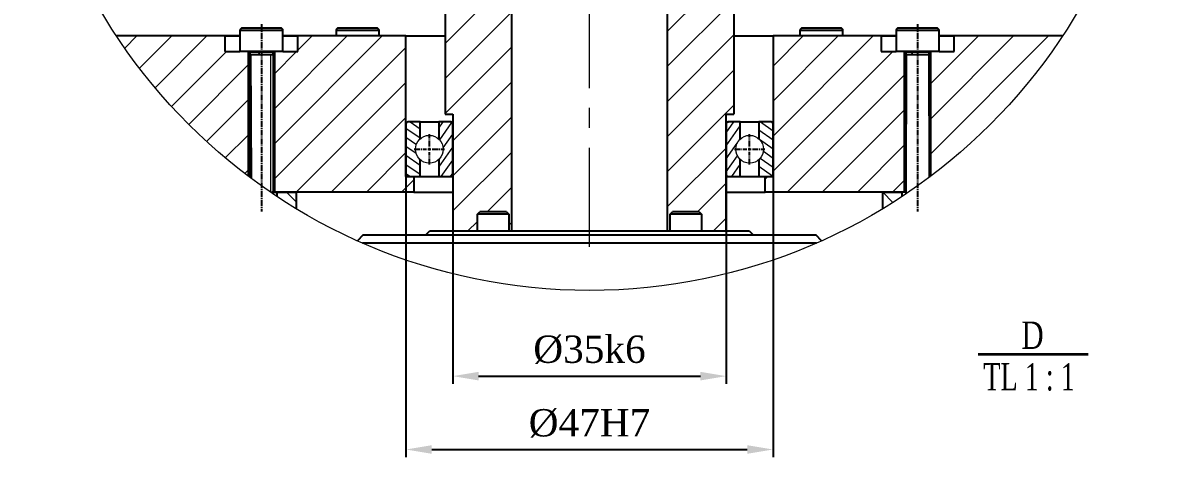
# Model space of a CAD drawing. Header units: millimetres. Extents: x -15 to 1174, y 15 to 856.
# Drawn here: x 532.4 to 677.5, y 108.3 to 163.9 of the extents above; entities that cross this region are included whole.
import ezdxf

# ---------------------------------------------------------------- set-up
doc = ezdxf.new("R2010")
doc.units = ezdxf.units.MM
doc.header["$PDSIZE"] = -1
doc.linetypes.add('CENTER2', pattern=[1.125, 0.75, -0.125, 0.125, -0.125])
doc.linetypes.add('CENTERX2', pattern=[20.319999999999997, 12.7, -2.54, 2.54, -2.54])
doc.layers.get('0').update_dxf_attribs({"lineweight": 25})
doc.layers.add('netmanh', color=7, linetype='Continuous', lineweight=15)
doc.layers.add('netthuong', color=7, linetype='Continuous', lineweight=25)
doc.styles.add('SLDTEXTSTYLE0', font='TXT', dxfattribs={"width": 0.75})
doc.styles.add('SLDTEXTSTYLE3', font='TXT', dxfattribs={"width": 0.6818181818181818})
doc.dimstyles.new('ISO-25', dxfattribs={"dimtxt": 2.5, "dimasz": 2.5, "dimexe": 1.25, "dimexo": 0.625, "dimtad": 1, "dimtxsty": 'Standard', "dimcen": 2.5, "dimadec": 0, "dimazin": 0, "dimtfac": 1, "dimtmove": 0, "dimatfit": 3, "dimfxl": 1, "dimarcsym": 0})
pattern_1 = [(145, (-4.250049591064453, 18.71048074099255), (-0.5463315556243713, -0.7802423221852646), [])]

# ---------------------------------------------------------------- blocks, each defined once
blk = doc.blocks.new('SW_HATCH_5')
at = {"color": 0, "linetype": 'Continuous', "lineweight": 18}
for p, q in [((-102.4821102619171, 95.08354775607586), (-82.48209953308105, 115.0835435837507)), ((-97.99197316169739, 95.08354775607586), (-77.99196243286133, 115.0835435837507)), ((-93.50183606147766, 95.08354775607586), (-73.5018253326416, 115.0835435837507)), ((-89.01169896125793, 95.08354775607586), (-69.01171803474426, 115.0835435837507)), ((-61.19921803474426, 109.4256620854139), (-55.54133653640747, 115.0835435837507)), ((-61.19921803474426, 113.9157917350531), (-60.03144383430481, 115.0835435837507)), ((-33.6993932723999, 109.9847014993429), (-28.6005437374115, 115.0835435837507)), ((-33.6993932723999, 114.474831148982), (-33.09068083763123, 115.0835435837507)), ((-20.19932866096497, 101.0341327637434), (-6.149917840957642, 115.0835435837507)), ((-20.19932866096497, 105.5242624133825), (-10.64005494117737, 115.0835435837507)), ((-20.19932866096497, 110.0143920630217), (-15.13016223907471, 115.0835435837507)), ((-20.19932866096497, 114.5045142620802), (-19.62029933929443, 115.0835435837507)), ((-20.19932866096497, 96.54400311410427), (-2.154797315597534, 114.5885270088911)), ((-84.5215916633606, 95.08354775607586), (-67.52157211303711, 112.0835449546576)), ((-67.52157211303711, 112.0835449546576), (-66.52158498764038, 113.0835469812155)), ((-62.19920516014099, 103.9355304092169), (-53.69916558265686, 112.4355923384428)), ((-33.6993932723999, 105.4945718497038), (-26.1993408203125, 112.9946243017912)), ((-20.37525177001953, 112.0835449546576), (-19.37523484230042, 113.0835469812155)), ((-17.16965436935425, 95.08354775607586), (0.4382133483886719, 112.69143037498)), ((-12.67954707145691, 95.08354775607586), (2.930372953414917, 110.6934603303671)), ((-80.03145456314087, 95.08354775607586), (-67.1992301940918, 107.9157721251249)), ((-62.19920516014099, 99.44540821015835), (-53.69916558265686, 107.9454626888037)), ((-33.6993932723999, 101.0044496506453), (-26.1993408203125, 108.5045021027327)), ((-8.189409971237183, 95.08354775607586), (5.323141813278198, 108.5960697382689)), ((-3.699272871017456, 95.08354775607586), (7.617324590682983, 106.4001452177763)), ((-33.6993932723999, 96.51432000100613), (-25.19935369491577, 105.0143744796515)), ((-75.54131746292114, 95.08354775607586), (-67.1992301940918, 103.4256499260664)), ((-62.19920516014099, 94.95527856051922), (-53.69916558265686, 103.4553330391645)), ((0.7908642292022705, 95.08354775607586), (9.813249111175537, 104.1059475392103)), ((5.280971527099609, 95.08354775607586), (11.91064715385437, 101.7132010310888)), ((-33.6993932723999, 92.024190351367), (-25.19935369491577, 100.5242448300123)), ((-71.0512101650238, 95.08354775607586), (-67.1992301940918, 98.93552027642727)), ((-62.19920516014099, 90.46514891088009), (-53.69916558265686, 98.96520338952541)), ((9.771108627319336, 95.08354775607586), (13.90859484672546, 99.22104142606258)), ((-33.6993932723999, 87.53406070172787), (-25.19935369491577, 96.03412263095379)), ((14.26124572753906, 95.08354775607586), (15.80572128295898, 96.62801586091518)), ((-62.19920516014099, 85.97502298653126), (-53.69916558265686, 94.47508119046688)), ((-33.6993932723999, 83.04393477737904), (-25.19935369491577, 91.54399298131466)), ((-105.3400337696075, 89.7835474461317), (-105.558454990387, 90.00196121633053)), ((-103.0949950218201, 89.7835474461317), (-103.3949851989746, 90.08354507386684)), ((-100.8499264717102, 89.7835474461317), (-101.1499166488647, 90.08354507386684)), ((-98.60485792160034, 89.7835474461317), (-98.90484809875488, 90.08354507386684)), ((-96.35978937149048, 89.7835474461317), (-96.65977954864502, 90.08354507386684)), ((-94.11472082138062, 89.7835474461317), (-94.41471099853516, 90.08354507386684)), ((-91.86965227127075, 89.7835474461317), (-92.16967225074768, 90.08354507386684)), ((-85.13447642326355, 89.7835474461317), (-85.43446660041809, 90.08354507386684)), ((-82.88940787315369, 89.7835474461317), (-83.18939805030823, 90.08354507386684)), ((-80.64433932304382, 89.7835474461317), (-80.94432950019836, 90.08354507386684)), ((-78.39927077293396, 89.7835474461317), (-78.69929075241089, 90.08354507386684)), ((-76.1542022228241, 89.7835474461317), (-76.45422220230103, 90.08354507386684)), ((-73.90916347503662, 89.7835474461317), (-74.20915365219116, 90.08354507386684)), ((-71.66409492492676, 89.7835474461317), (-71.9640851020813, 90.08354507386684)), ((-69.4190263748169, 89.7835474461317), (-69.71901655197144, 90.08354507386684)), ((-67.17395782470703, 89.7835474461317), (-67.47394800186157, 90.08354507386684)), ((-64.92888927459717, 89.7835474461317), (-65.22887945175171, 90.08354507386684)), ((-62.6838207244873, 89.7835474461317), (-62.98384070396423, 90.08354507386684)), ((-24.51774477958679, 89.7835474461317), (-24.81773495674133, 90.08354507386684)), ((-22.27267622947693, 89.7835474461317), (-22.57266640663147, 90.08354507386684)), ((-20.02760767936707, 89.7835474461317), (-20.32762765884399, 90.08354507386684)), ((-17.7825391292572, 89.7835474461317), (-18.08255910873413, 90.08354507386684)), ((-15.53747057914734, 89.7835474461317), (-15.83749055862427, 90.08354507386684)), ((-13.29243183135986, 89.7835474461317), (-13.5924220085144, 90.08354507386684)), ((-11.04736328125, 89.7835474461317), (-11.34735345840454, 90.08354507386684)), ((-8.802294731140137, 89.7835474461317), (-9.102284908294678, 90.08354507386684)), ((-6.557226181030273, 89.7835474461317), (-6.857216358184814, 90.08354507386684)), ((-4.31215763092041, 89.7835474461317), (-4.612177610397339, 90.08354507386684)), ((-2.067089080810547, 89.7835474461317), (-2.367109060287476, 90.08354507386684)), ((4.668086767196655, 89.7835474461317), (4.368096590042114, 90.08354507386684)), ((6.913155317306519, 89.7835474461317), (6.613165140151978, 90.08354507386684)), ((9.158223867416382, 89.7835474461317), (8.85823369026184, 90.08354507386684)), ((11.40329241752625, 89.7835474461317), (11.10327243804932, 90.08354507386684)), ((13.64836096763611, 89.7835474461317), (13.34834098815918, 90.08354507386684)), ((15.89339971542358, 89.7835474461317), (15.59340953826904, 90.08354507386684)), ((18.13846826553345, 89.7835474461317), (17.84178614616394, 90.08022956550121)), ((-95.64003348350525, 80.08354716002941), (-104.9658358097076, 89.40932713449001)), ((-91.14992618560791, 80.08354716002941), (-100.8499264717102, 89.7835474461317)), ((-89.94829654693604, 83.37203972041607), (-96.35978937149048, 89.7835474461317)), ((-90.19845724105835, 88.11233751475811), (-91.86965227127075, 89.7835474461317)), ((-62.19920516014099, 64.60322253406048), (-87.2001051902771, 89.60411511361599)), ((-62.19920516014099, 69.09335218369961), (-82.88940787315369, 89.7835474461317)), ((-62.19920516014099, 73.58347810804844), (-78.39927077293396, 89.7835474461317)), ((-62.19920516014099, 78.07360775768757), (-73.90916347503662, 89.7835474461317)), ((-62.19920516014099, 82.5637336820364), (-69.4190263748169, 89.7835474461317)), ((-62.19920516014099, 87.05386333167553), (-64.92888927459717, 89.7835474461317)), ((-62.19920516014099, 81.48489333689213), (-53.69916558265686, 89.98495154082775)), ((22.80083298683167, 42.46495850384235), (-24.51774477958679, 89.7835474461317)), ((24.67238903045654, 45.0835470110178), (-20.02760767936707, 89.7835474461317)), ((28.29629182815552, 45.94978876411915), (-15.53747057914734, 89.7835474461317)), ((28.69778871536255, 50.03840662539005), (-11.04736328125, 89.7835474461317)), ((0.05170702934265137, 83.17460305988789), (-6.557226181030273, 89.7835474461317)), ((-0.1984536647796631, 87.91489712893963), (-2.067089080810547, 89.7835474461317)), ((22.80083298683167, 69.40572522580624), (2.799898386001587, 89.40667472779751)), ((22.80083298683167, 73.89585487544537), (6.913155317306519, 89.7835474461317)), ((17.80068874359131, 83.38612876832485), (11.40329241752625, 89.7835474461317)), ((17.80068874359131, 87.87625841796398), (15.89339971542358, 89.7835474461317)), ((18.79951357841492, 89.12249468266964), (18.50071549415588, 89.42132256925106)), ((-105.8992445468903, 88.09769712388515), (-106.1992645263672, 88.39769475162029)), ((18.80070567131042, 86.87625639140606), (18.50071549415588, 87.1762540191412)), ((-105.8992445468903, 85.85262857377529), (-106.1992645263672, 86.15262992680073)), ((-33.6993932723999, 78.5538051277399), (-25.19935369491577, 87.05386333167553)), ((22.80083298683167, 37.97483071684837), (-25.19935369491577, 85.97502298653126)), ((-100.130170583725, 80.08354716002941), (-105.1992475986481, 85.1526279002428)), ((-62.19920516014099, 60.11309288442135), (-87.2001051902771, 85.11398918926716)), ((-62.19920516014099, 76.994763687253), (-53.69916558265686, 85.49482189118862)), ((28.77050638198853, 58.94595198333263), (2.799898386001587, 84.91654880344868)), ((18.64835619926453, 84.78354476392269), (18.50071549415588, 84.93119291961193)), ((20.89342474937439, 84.78354476392269), (20.59340476989746, 85.08354611694813)), ((-105.8992445468903, 83.60756747424603), (-106.1992645263672, 83.90756510198116)), ((-105.8992445468903, 81.36250264942646), (-106.1992645263672, 81.6625002771616)), ((-86.65978908538818, 80.08354716002941), (-88.33211660385132, 81.75588585436344)), ((-33.6993932723999, 74.06367920339108), (-25.19935369491577, 82.5637336820364)), ((22.80083298683167, 33.48470199853182), (-25.19935369491577, 81.48489333689213)), ((28.86971831321716, 54.35660667717457), (1.54423713684082, 81.68208412826061)), ((-62.19920516014099, 72.50463776290417), (-53.69916558265686, 81.00469596683979)), ((22.80083298683167, 78.3859845250845), (21.10329270362854, 80.08354716002941)), ((-105.8992445468903, 79.1174378246069), (-106.1992645263672, 79.41743917763233)), ((-105.8992445468903, 76.87237299978733), (-106.1992645263672, 77.17237435281277)), ((-62.19920516014099, 55.62296696007252), (-83.69925618171692, 77.12300308048725)), ((-33.6993932723999, 69.57354955375195), (-25.19935369491577, 78.07360775768757)), ((21.71188592910767, 30.08354641497135), (-25.19935369491577, 76.9947674125433)), ((-62.19920516014099, 68.01450811326504), (-53.69916558265686, 76.51456631720066)), ((-105.8992445468903, 74.62730817496777), (-106.1992645263672, 74.9273095279932)), ((-105.8992445468903, 72.3822470754385), (-106.1992645263672, 72.68224470317364)), ((-62.19920516014099, 51.13283917307854), (-83.69925618171692, 72.63287343084812)), ((-33.6993932723999, 65.08342362940311), (-25.19935369491577, 73.58347810804844)), ((-62.19920516014099, 63.52438218891621), (-53.69916558265686, 72.02443666756153)), ((17.80068874359131, 29.50459020212293), (-25.19935369491577, 72.50463776290417)), ((-105.8992445468903, 70.13718225061893), (-106.1992645263672, 70.43717987835407)), ((-33.6993932723999, 60.59329397976398), (-25.19935369491577, 69.09335218369961)), ((-105.8992445468903, 67.89211742579937), (-106.1992645263672, 68.1921187788248)), ((-62.19920516014099, 46.64271138608456), (-83.69925618171692, 68.14274750649929)), ((-62.19920516014099, 59.03425253927708), (-53.69916558265686, 67.5343107432127)), ((17.80068874359131, 25.0144623205415), (-25.19935369491577, 68.01450811326504)), ((-105.8992445468903, 65.6470526009798), (-106.1992645263672, 65.94705395400524)), ((-33.6993932723999, 56.10316619277), (-25.19935369491577, 64.60322253406048)), ((28.33989262580872, 63.86668048799038), (27.12303400039673, 65.08354656398296)), ((-105.8992445468903, 63.40198777616024), (-106.1992645263672, 63.70198912918568)), ((-62.19920516014099, 42.15258173644543), (-83.69925618171692, 63.65261785686016)), ((-62.19920516014099, 54.5441247522831), (-53.69916558265686, 63.04418109357357)), ((17.56730675697327, 20.75773384422064), (-25.19935369491577, 63.52438218891621)), ((-105.8992445468903, 61.15692667663097), (-106.1992645263672, 61.45692430436611)), ((-33.6993932723999, 51.61303840577602), (-25.19935369491577, 60.11309288442135)), ((-105.8992445468903, 58.91186185181141), (-106.1992645263672, 59.21185947954655)), ((-62.19920516014099, 37.66245394945145), (-83.69925618171692, 59.16249193251133)), ((-62.19920516014099, 50.05399696528912), (-53.69916558265686, 58.55405516922474)), ((13.45136761665344, 20.38354612886906), (-25.19935369491577, 59.03425253927708)), ((-105.8992445468903, 56.66679702699184), (-106.1992645263672, 56.96679838001728)), ((-33.6993932723999, 47.12291061878204), (-25.19935369491577, 55.62296696007252)), ((-62.19920516014099, 33.17232616245747), (-83.69925618171692, 54.6723622828722)), ((-62.19920516014099, 45.56386917829514), (-53.69916558265686, 54.06392551958561)), ((1.707941293716431, 27.63683209195733), (-25.19935369491577, 54.5441247522831)), ((-106.1992645263672, 53.20029519498348), (-105.8992445468903, 53.50029468536377)), ((-106.1992645263672, 50.95523037016392), (-105.8992445468903, 51.2552298605442)), ((-33.6993932723999, 42.63278096914291), (-25.19935369491577, 51.13283917307854)), ((-62.19920516014099, 28.68219814263284), (-83.69925618171692, 50.18223449587822)), ((-62.19920516014099, 41.07374139130116), (-53.69916558265686, 49.57379773259163)), ((-0.1984536647796631, 25.05310279229889), (-25.19935369491577, 50.05399696528912)), ((-106.1992645263672, 48.7101674079895), (-105.8992445468903, 49.01016689836979)), ((-106.1992645263672, 46.46510258316994), (-105.8992445468903, 46.76510207355022)), ((-33.6993932723999, 38.14265318214893), (-25.19935369491577, 46.64271138608456)), ((-62.19920516014099, 24.1920700063929), (-83.69925618171692, 45.69210670888424)), ((-62.19920516014099, 36.5836126729846), (-53.69916558265686, 45.08366994559765)), ((-0.1984536647796631, 20.56297473609447), (-25.19935369491577, 45.56386917829514)), ((-106.1992645263672, 44.22003775835037), (-105.8992445468903, 44.52003911137581)), ((-106.1992645263672, 41.97497479617596), (-105.8992445468903, 42.27497428655624)), ((-33.6993932723999, 33.65252539515495), (-25.19935369491577, 42.15258173644543)), ((-62.88081407546997, 20.38354566320777), (-83.69925618171692, 41.20197892189026)), ((-4.509150981903076, 20.38354612886906), (-25.19935369491577, 41.07374139130116)), ((-106.1992645263672, 39.72991090267897), (-105.8992445468903, 40.02991039305925)), ((-62.19920516014099, 32.09348488599062), (-53.69916558265686, 40.59354215860367)), ((-106.1992645263672, 37.4848460778594), (-105.8992445468903, 37.78484649956226)), ((-67.3709511756897, 20.38354566320777), (-83.69925618171692, 36.7118502035737)), ((-33.6993932723999, 29.16239760816097), (-25.19935369491577, 37.66245488077402)), ((-8.999288082122803, 20.38354612886906), (-25.19935369491577, 36.5836126729846)), ((-106.1992645263672, 35.23978218436241), (-105.8992445468903, 35.53978260606527)), ((-62.19920516014099, 27.60335709899664), (-53.69916558265686, 36.10341437160969)), ((-106.1992645263672, 32.99471829086542), (-105.8992445468903, 33.29471871256828)), ((-71.86105847358704, 20.38354566320777), (-83.69925618171692, 32.22172195091844)), ((-33.6993932723999, 24.67226955923252), (-25.19935369491577, 33.17232616245747)), ((-13.48939538002014, 20.38354612886906), (-25.19935369491577, 32.09348488599062)), ((-106.1992645263672, 30.74965439736843), (-105.8992445468903, 31.04965435341001)), ((-62.19920516014099, 23.11322907917202), (-53.69916558265686, 31.61328611895442)), ((-94.31171417236328, 20.38354566320777), (-104.0117144584656, 30.08354548364878)), ((-90.19845724105835, 20.76041372492909), (-99.52157735824585, 30.08354548364878)), ((-90.19845724105835, 25.25054158468265), (-95.03144025802612, 30.08354548364878)), ((-87.80020475387573, 27.34243241138756), (-90.54133296012878, 30.08354548364878)), ((-76.35119557380676, 20.38354566320777), (-86.05119585990906, 30.08354548364878)), ((-106.1992645263672, 28.50459050387144), (-105.8992445468903, 28.80459045991302)), ((-33.6993932723999, 20.18214156851172), (-25.19935369491577, 28.68219837546349)), ((-17.97953248023987, 20.38354612886906), (-25.19935369491577, 27.60335663333535)), ((-106.1992645263672, 26.25952637754381), (-105.8992445468903, 26.55952656641603)), ((-98.80185127258301, 20.38354566320777), (-105.1992475986481, 26.78096434101462)), ((-80.84133267402649, 20.38354566320777), (-87.45026588439941, 26.99248946737498)), ((-62.19920516014099, 18.62310105934739), (-53.69916558265686, 27.12315786629915)), ((8.961230516433716, 20.38354612886906), (2.549737691879272, 26.79505059495568)), ((18.50071549415588, 25.23590094642714), (18.64835619926453, 25.38354633725248)), ((20.59340476989746, 25.08354635938304), (20.89342474937439, 25.38354636635631)), ((-106.1992645263672, 24.01446236763149), (-105.8992445468903, 24.31446249829605)), ((-33.6993932723999, 15.69201331585646), (-25.19935369491577, 24.19207041384652)), ((18.50071549415588, 22.99083699472249), (18.80070567131042, 23.29083706717938)), ((-106.1992645263672, 21.76939835771918), (-105.8992445468903, 22.0693985465914)), ((-103.2919585704803, 20.38354566320777), (-105.1992475986481, 22.29083632119)), ((-85.33143997192383, 20.38354566320777), (-87.2001051902771, 22.2521957475692)), ((-62.19920516014099, 14.13297280669212), (-53.69916558265686, 22.63302984647453)), ((-22.46966958045959, 20.38354612886906), (-25.19935369491577, 23.11322861351073)), ((4.471093416213989, 20.38354612886906), (2.799898386001587, 22.05475699156523)), ((-105.562150478363, 20.16143081709743), (-105.3400337696075, 20.38354566320777)), ((-103.3949851989746, 20.08354570716619), (-103.0949950218201, 20.38354566320777)), ((-101.1499166488647, 20.08354570716619), (-100.8499264717102, 20.38354566320777)), ((-98.90484809875488, 20.08354570716619), (-98.60485792160034, 20.38354566320777)), ((-96.65977954864502, 20.08354570716619), (-96.35978937149048, 20.38354566320777)), ((-94.41474080085754, 20.08354570716619), (-94.11472082138062, 20.38354566320777)), ((-92.16967225074768, 20.08354570716619), (-91.86965227127075, 20.38354566320777)), ((-85.43446660041809, 20.08354570716619), (-85.13447642326355, 20.38354566320777)), ((-83.18939805030823, 20.08354570716619), (-82.88940787315369, 20.38354566320777)), ((-80.94432950019836, 20.08354570716619), (-80.64433932304382, 20.38354566320777)), ((-78.69929075241089, 20.08354570716619), (-78.39927077293396, 20.38354566320777)), ((-76.45422220230103, 20.08354570716619), (-76.1542022228241, 20.38354566320777)), ((-74.20915365219116, 20.08354570716619), (-73.90916347503662, 20.38354566320777)), ((-71.9640851020813, 20.08354570716619), (-71.66409492492676, 20.38354566320777)), ((-69.71901655197144, 20.08354570716619), (-69.4190263748169, 20.38354566320777)), ((-67.47394800186157, 20.08354570716619), (-67.17395782470703, 20.38354566320777)), ((-65.22887945175171, 20.08354570716619), (-64.92888927459717, 20.38354566320777)), ((-62.98384070396423, 20.08354570716619), (-62.6838207244873, 20.38354566320777)), ((-24.81773495674133, 20.08354617282748), (-24.51774477958679, 20.38354612886906)), ((-22.57266640663147, 20.08354617282748), (-22.27267622947693, 20.38354612886906)), ((-20.32762765884399, 20.08354617282748), (-20.02760767936707, 20.38354612886906)), ((-18.08255910873413, 20.08354617282748), (-17.7825391292572, 20.38354612886906)), ((-15.83749055862427, 20.08354617282748), (-15.53747057914734, 20.38354612886906)), ((-13.5924220085144, 20.08354617282748), (-13.29243183135986, 20.38354612886906)), ((-11.34735345840454, 20.08354617282748), (-11.04736328125, 20.38354612886906)), ((-9.102284908294678, 20.08354617282748), (-8.802294731140137, 20.38354612886906)), ((-6.857216358184814, 20.08354617282748), (-6.557226181030273, 20.38354612886906)), ((-4.612177610397339, 20.08354617282748), (-4.31215763092041, 20.38354612886906)), ((-2.367109060287476, 20.08354617282748), (-2.067089080810547, 20.38354612886906)), ((4.368096590042114, 20.08354617282748), (4.668086767196655, 20.38354612886906)), ((6.613165140151978, 20.08354617282748), (6.913155317306519, 20.38354612886906)), ((8.85823369026184, 20.08354617282748), (9.158223867416382, 20.38354612886906)), ((11.10327243804932, 20.08354617282748), (11.40329241752625, 20.38354612886906)), ((13.34834098815918, 20.08354617282748), (13.64836096763611, 20.38354612886906)), ((15.59340953826904, 20.08354617282748), (15.89339971542358, 20.38354612886906)), ((17.84488558769226, 20.08994668722153), (18.13846826553345, 20.38354612886906)), ((18.50071549415588, 20.74577286839485), (18.79474520683289, 21.03981282562017)), ((-33.6993932723999, 11.20188552886248), (-25.19935369491577, 19.70194233581424)), ((-62.19920516014099, 9.642845019698143), (-53.69916558265686, 18.1429018266499)), ((-103.2042801380157, 13.5390805080533), (-101.6598045825958, 15.0835458189249)), ((-101.3071537017822, 10.94604656100273), (-97.1696674823761, 15.0835458189249)), ((-99.30917620658875, 8.453896269202232), (-92.67953038215637, 15.0835458189249)), ((-84.00002121925354, 1.312432810664177), (-70.22890448570251, 15.0835458189249)), ((-84.00002121925354, 5.802560597658157), (-74.71901178359985, 15.0835458189249)), ((-81.02405071258545, 13.26865330338478), (-79.20914888381958, 15.0835458189249)), ((-33.6993932723999, 6.711756810545921), (-25.19935369491577, 15.21181408315897)), ((-20.19932866096497, 2.251315861940384), (-7.367104291915894, 15.0835458189249)), ((-20.19932866096497, 6.741443648934364), (-11.85724139213562, 15.0835458189249)), ((-20.19932866096497, 11.23157236725092), (-16.34734869003296, 15.0835458189249)), ((0, 0), (15.08355140686035, 15.08354675024748)), ((0, 4.49012778699398), (10.59341430664062, 15.08354675024748)), ((0, 8.98025557398796), (6.103277206420898, 15.0835458189249)), ((-97.2118079662323, 6.061140447854996), (-90.18939733505249, 13.08354549109936)), ((-84.00002121925354, -3.177694976329803), (-67.1992301940918, 13.62308673560619)), ((-84.00002121925354, 10.29268838465214), (-81.20915293693542, 13.08354549109936)), ((-62.19920516014099, 5.152717232704163), (-53.69916558265686, 13.65277357399464)), ((-20.19932866096497, -2.238811925053596), (-4.876971244812012, 13.08354642242193)), ((-95.01588344573975, 3.766952082514763), (-87.39855885505676, 11.38427574187517)), ((-33.6993932723999, 2.221629023551941), (-25.19935369491577, 10.72168629616499)), ((-81.24864101409912, -4.91645373404026), (-67.1992301940918, 9.132958948612213)), ((-61.19921803474426, 1.662593334913254), (-53.69916558265686, 9.162645787000656)), ((-18.3868408203125, -4.91645373404026), (-3.398537635803223, 10.07184293121099)), ((-92.72167086601257, 1.571016386151314), (-87.39855885505676, 6.894147023558617)), ((-33.6993932723999, -2.268498763442039), (-25.19935369491577, 6.231557577848434)), ((-76.7585039138794, -4.91645373404026), (-67.1992301940918, 4.642831161618233)), ((-61.19921803474426, -2.827534452080727), (-53.69916558265686, 4.672518000006676)), ((-13.89670372009277, -4.91645373404026), (-3.398537635803223, 5.58171421289444)), ((-90.32893180847168, -0.5263611674308777), (-87.39855885505676, 2.404019236564636)), ((-72.26836681365967, -4.91645373404026), (-67.1992301940918, 0.1527033746242523)), ((-61.19921803474426, -7.317664101719856), (-53.69916558265686, 0.1823902130126953)), ((-33.6993932723999, -6.758628413081169), (-26.1993408203125, 0.7414259016513824)), ((-9.406596422195435, -4.91645373404026), (-3.398537635803223, 1.091586425900459)), ((-87.83677220344543, -2.524331212043762), (-87.39855885505676, -2.086108550429344)), ((-67.77825951576233, -4.91645373404026), (-66.19921326637268, -3.337422385811806)), ((-56.80787563323975, -7.416455075144768), (-53.69916558265686, -4.307737573981285)), ((-29.86711263656616, -7.416455075144768), (-26.1993408203125, -3.748701885342598)), ((-21.19934558868408, -3.238813951611519), (-20.87697386741638, -2.916453406214714)), ((-4.916459321975708, -4.91645373404026), (-3.398537635803223, -3.398541361093521)), ((-81.19925856590271, -6.1993058770895), (-82.48209953308105, -4.91645373404026)), ((-4.850804805755615, -6.215570494532585), (-6.149917840957642, -4.91645373404026)), ((-59.30787324905396, -9.916452690958977), (-58.04014205932617, -8.648725226521492)), ((-27.87697315216064, -9.916452690958977), (-26.1993408203125, -8.23882780969143)), ((-54.04013395309448, -9.13885422050953), (-53.69916558265686, -8.797867223620415))]:
    blk.add_line(p, q, dxfattribs=at)
blk = doc.blocks.new('*U102')
at = {"color": 0, "linetype": 'CENTER2', "transparency": 16777216}
blk.add_line((0, 11.98524970933795), (0, -11.98524970933795), dxfattribs=at)
blk = doc.blocks.new('*U106')
at = {"color": 0, "linetype": 'CENTER2', "transparency": 16777216}
blk.add_line((0, 11.98525064066052), (0, -11.98525064066052), dxfattribs=at)
blk = doc.blocks.new('*U109')
at = {"color": 0, "linetype": 'CENTER2', "transparency": 16777216}
for p, q in [((0, 0.3550007037253106), (0, 1.935042380049216)), ((-1.935042380049216, 0), (-0.3550007037253105, 0)), ((0.3550007037253106, 0), (1.935042371977706, 0)), ((0, -1.935042371977706), (0, -0.3550007037253105))]:
    blk.add_line(p, q, dxfattribs=at)
at = {"color": 0, "linetype": 'Continuous', "transparency": 16777216}
for p, q in [((-0.1775003518626553, 0), (0.1775003518626553, 0)), ((0, -0.1775003518626553), (0, 0.1775003518626553))]:
    blk.add_line(p, q, dxfattribs=at)
blk = doc.blocks.new('*U110')
at = {"color": 0, "linetype": 'CENTER2', "transparency": 16777216}
for p, q in [((0, 0.3550007037253106), (0, 1.935042380049216)), ((-1.935042380049216, 0), (-0.3550007037253105, 0)), ((0.3550007037253106, 0), (1.935042371977706, 0)), ((0, -1.935042371977706), (0, -0.3550007037253105))]:
    blk.add_line(p, q, dxfattribs=at)
at = {"color": 0, "linetype": 'Continuous', "transparency": 16777216}
for p, q in [((-0.1775003518626553, 0), (0.1775003518626553, 0)), ((0, -0.1775003518626553), (0, 0.1775003518626553))]:
    blk.add_line(p, q, dxfattribs=at)
blk = doc.blocks.new('*D123')
at = {"color": 0, "lineweight": -2, "transparency": 16777216}
for p, q in [((587.4501409928558, 146.7408461862063), (587.4501409928558, 117.7011714169685)), ((622.4500182072876, 146.8987258517003), (622.4500182072876, 117.7011714169685)), ((590.7521409928559, 118.7011714169685), (619.1480182072876, 118.7011714169685))]:
    blk.add_line(p, q, dxfattribs=at)
at = {"color": 0, "transparency": 16777216}
for points in [[(590.7521409928559, 119.2515047503018), (590.7521409928559, 118.1508380836351), (587.4501409928558, 118.7011714169685)], [(619.1480182072876, 119.2515047503018), (619.1480182072876, 118.1508380836351), (622.4500182072876, 118.7011714169685)]]:
    blk.add_solid(points, dxfattribs=at)
at = {"layer": 'Defpoints', "color": 0, "transparency": 16777216}
for p in [(587.4501409928558, 147.7408461862063), (622.4500182072876, 147.8987258517003), (622.4500182072876, 118.7011714169685)]:
    blk.add_point(p, dxfattribs=at)
at = {"color": 0, "transparency": 16777216, "insert": (604.9500796000717, 122.0786321235294), "char_height": 3.5, "attachment_point": 5}
blk.add_mtext('{\\fTimes New Roman|b0|i0|c0|p18;%%C35k6}', dxfattribs=at)
blk = doc.blocks.new('*D124')
at = {"color": 0, "lineweight": -2, "transparency": 16777216}
for p, q in [((581.4501288335083, 146.7408461862063), (581.4501288335083, 108.312034445273)), ((628.4500303666351, 146.7408461862063), (628.4500303666351, 108.312034445273)), ((584.7521288335083, 109.312034445273), (625.1480303666351, 109.312034445273))]:
    blk.add_line(p, q, dxfattribs=at)
at = {"color": 0, "transparency": 16777216}
for points in [[(584.7521288335083, 109.8623677786063), (584.7521288335083, 108.7617011119396), (581.4501288335083, 109.312034445273)], [(625.1480303666351, 109.8623677786063), (625.1480303666351, 108.7617011119396), (628.4500303666351, 109.312034445273)]]:
    blk.add_solid(points, dxfattribs=at)
at = {"layer": 'Defpoints', "color": 0, "transparency": 16777216}
for p in [(581.4501288335083, 147.7408461862063), (628.4500303666351, 147.7408461862063), (628.4500303666351, 109.312034445273)]:
    blk.add_point(p, dxfattribs=at)
at = {"color": 0, "transparency": 16777216, "insert": (604.9500796000717, 112.6617374012931), "char_height": 3.5, "attachment_point": 5}
blk.add_mtext('{\\fTimes New Roman|b0|i0|c0|p18;%%C47H7}', dxfattribs=at)

msp = doc.modelspace()

# ---------------------------------------------------------------- hatches: boundary and pattern name
at = {"layer": 'netmanh'}
h = msp.add_hatch(dxfattribs=at)
h.set_pattern_fill('ANSI31', color=256, scale=0.3, angle=100)
h.set_pattern_definition(pattern_1)
edge = h.paths.add_edge_path()
edge.add_line((583.2501295010803, 149.048754631803), (583.2501295010803, 151.2408458285785))
edge.add_line((583.2501295010803, 151.2408458285785), (581.7501488129852, 151.2408458285785))
edge.add_spline(control_points=[(581.7501488129852, 151.2408458285785), (581.7436100421513, 151.2407111963936), (581.7034994970196, 151.2398853270574), (581.6302605354704, 151.2219964384188), (581.5438916271042, 151.1666326368802), (581.4810887552231, 151.085666586991), (581.4531800295208, 151.0056111913323), (581.4508631500788, 150.9564329818092), (581.4501288335083, 150.9408463381982)], knot_values=[0, 0, 0, 0, 0.04180831713125695, 0.2564632457322193, 0.4711050272581339, 0.6857621726274283, 0.900404811971567, 1, 1, 1, 1], degree=3, periodic=0)
edge.add_line((581.4501288335083, 150.9408463381979), (581.4501288335083, 144.5408460342145))
edge.add_spline(control_points=[(581.4501288335083, 144.5408460342145), (581.4525423010303, 144.5121940956822), (581.457792028732, 144.4498709552048), (581.502379883589, 144.3620723772568), (581.5750246281945, 144.2905104915647), (581.6621068399681, 144.2478845252803), (581.7229584839561, 144.2430201097445), (581.7501488129852, 144.2408465438342)], knot_values=[0, 0, 0, 0, 0.1826439594075605, 0.3972835948489666, 0.6119616344293426, 0.8266128876010499, 1, 1, 1, 1], degree=3, periodic=0)
edge.add_line((581.7501488129852, 144.2408465438342), (582.4501457612274, 144.2408465438342))
edge.add_line((582.4501457612274, 144.2408465438342), (583.2501295010803, 144.2408465438342))
edge.add_line((583.2501295010803, 144.2408465438342), (583.2501295010803, 146.4329377406096))
edge.add_arc((584.4501349131821, 147.7408461862063), 1.775003518626553, 180, 227.463632385779, ccw=False)
edge.add_arc((584.4501349131821, 147.7408461862063), 1.775003518626553, 132.536367614221, 180, ccw=False)
h = msp.add_hatch(dxfattribs=at)
h.set_pattern_fill('ANSI31', color=256, scale=0.3, angle=10)
h.set_pattern_definition([(55, (-4.250049591064453, 18.71048074099255), (-0.7802423221852646, 0.5463315556243713), [])])
edge = h.paths.add_edge_path()
edge.add_arc((584.4501349131821, 147.7408461862063), 1.775003518626553, -47.46363238577902, 0, ccw=False)
edge.add_line((585.6501403252838, 146.4329377406096), (585.6501403252838, 144.2408465438342))
edge.add_line((585.6501403252838, 144.2408465438342), (587.1501508157013, 144.2408465438342))
edge.add_spline(control_points=[(587.1501508157013, 144.2408465438342), (587.1566796458171, 144.2409807485208), (587.1967802825783, 144.2418050452623), (587.2700099001023, 144.259694725493), (587.3563776613707, 144.31505970234), (587.4191811609388, 144.3960257207242), (587.4470897876984, 144.4760811876693), (587.4494066740846, 144.5252593921892), (587.4501409928558, 144.5408460342145)], knot_values=[0, 0, 0, 0, 0.04174728237023371, 0.2564154031278876, 0.471072522691855, 0.685742860354078, 0.9003986910996412, 1, 1, 1, 1], degree=3, periodic=0)
edge.add_line((587.4501409928558, 144.5408460342145), (587.4501409928558, 150.9408463381982))
edge.add_spline(control_points=[(587.4501409928558, 150.9408463381982), (587.4477420514494, 150.9694999089021), (587.4425234138776, 151.0318326529371), (587.3978801851675, 151.1196003878335), (587.325276851451, 151.191190644322), (587.2381909168613, 151.2338040192925), (587.1773405988966, 151.238671077922), (587.1501508157013, 151.2408458285785)], knot_values=[0, 0, 0, 0, 0.182640121196349, 0.3973138301927441, 0.6119499913253464, 0.8266073874749451, 1, 1, 1, 1], degree=3, periodic=0)
edge.add_line((587.1501508157012, 151.2408458285785), (585.6501403252838, 151.2408458285785))
edge.add_line((585.6501403252838, 151.2408458285785), (585.6501403252838, 149.048754631803))
edge.add_arc((584.4501349131821, 147.7408461862063), 1.775003518626553, 0, 47.46363238577902, ccw=False)
edge = h.paths.add_edge_path()
edge.add_line((624.2500188748596, 151.2408458285785), (622.7500083844421, 151.2408458285785))
edge.add_spline(control_points=[(622.7500083844421, 151.2408458285785), (622.743479554553, 151.2407109490745), (622.7033790234314, 151.2398825097002), (622.6301499011596, 151.2219966038724), (622.5437810030544, 151.1666325924804), (622.4809781284091, 151.0856665991267), (622.4530694033605, 151.0056111900964), (622.4507525238726, 150.9564329815118), (622.4500182072876, 150.9408463381982)], knot_values=[0, 0, 0, 0, 0.04174749621196305, 0.2564160499678103, 0.4710714558141033, 0.6857422264789913, 0.900398490197958, 1, 1, 1, 1], degree=3, periodic=0)
edge.add_line((622.4500182072876, 150.9408463381982), (622.4500182072876, 144.5408460342145))
edge.add_spline(control_points=[(622.4500182072876, 144.5408460342145), (622.4524316697174, 144.5121940809355), (622.4576813863423, 144.4498709083813), (622.5022693354766, 144.36207260345), (622.5749135195989, 144.2905098359264), (622.6619876883573, 144.2478920413132), (622.7228282846552, 144.2430221381324), (622.7500083844421, 144.2408465438342)], knot_values=[0, 0, 0, 0, 0.1826556632145606, 0.3973090527427481, 0.6120008488708389, 0.8266641636224893, 1, 1, 1, 1], degree=3, periodic=0)
edge.add_line((622.7500083844421, 144.2408465438342), (624.2500188748596, 144.2408465438342))
edge.add_line((624.2500188748596, 144.2408465438342), (624.2500188748596, 146.4329377406096))
edge.add_arc((625.4500242869614, 147.7431514746231), 1.776702850189322, 180, 227.5138917677208, ccw=False)
edge.add_arc((625.4500242869614, 147.7431514746231), 1.776702850189322, 132.4861082322792, 180, ccw=False)
edge.add_line((624.2500188748596, 149.0533652086365), (624.2500188748596, 151.2408458285785))
h = msp.add_hatch(dxfattribs=at)
h.set_pattern_fill('ANSI31', color=256, scale=0.3, angle=100)
h.set_pattern_definition(pattern_1)
edge = h.paths.add_edge_path()
edge.add_spline(control_points=[(628.4500303666351, 150.9408463381982), (628.4476169042053, 150.9694982914772), (628.4423671875805, 151.0318214640314), (628.3977792384462, 151.1196197689627), (628.3251350543236, 151.1911825364863), (628.2380608855658, 151.2338003310995), (628.1772202892677, 151.2386702342802), (628.1500401894806, 151.2408458285785)], knot_values=[0, 0, 0, 0, 0.1826556632145606, 0.3973090527427481, 0.6120008488708389, 0.8266641636224893, 1, 1, 1, 1], degree=3, periodic=0)
edge.add_line((628.1500401894806, 151.2408458285785), (626.6500296990631, 151.2408458285785))
edge.add_line((626.6500296990631, 151.2408458285785), (626.6500296990631, 149.0533652086365))
edge.add_arc((625.4500242869614, 147.7431514746231), 1.776702850189322, 0, 47.51389176772079, ccw=False)
edge.add_arc((625.4500242869614, 147.7431514746231), 1.776702850189322, -47.51389176772079, 0, ccw=False)
edge.add_line((626.6500296990631, 146.4329377406096), (626.6500296990631, 144.2408465438342))
edge.add_line((626.6500296990631, 144.2408465438342), (628.1500401894806, 144.2408465438342))
edge.add_spline(control_points=[(628.1500401894806, 144.2408465438342), (628.1565690146178, 144.240981438774), (628.1966693726026, 144.2418099699817), (628.269899621473, 144.2596928284244), (628.3562669750005, 144.3150602326544), (628.4190705511583, 144.396025575776), (628.4469791598033, 144.476081202431), (628.4492960474608, 144.5252593957418), (628.4500303666351, 144.5408460342145)], knot_values=[0, 0, 0, 0, 0.04174744502005167, 0.2564148150795585, 0.4710721044006201, 0.6857426118303908, 0.9003986123320289, 1, 1, 1, 1], degree=3, periodic=0)
edge.add_line((628.4500303666351, 144.5408460342145), (628.4500303666351, 150.9408463381982))

# ---------------------------------------------------------------- linework, layer by layer
at = {"color": 7, "linetype": 'CENTERX2', "lineweight": 18}
msp.add_line((604.9500945012329, 135.2408469312643), (604.9500945012329, 264.2408475869154), dxfattribs=at)
at = {"color": 7, "linetype": 'Continuous', "lineweight": 25}
for p, q in [((594.9501934449432, 262.2408435337996), (594.9501934449432, 137.2408472590899)), ((614.9499657552002, 137.2408472590899), (614.9499657552002, 262.2408435337996)), ((586.4501538674591, 252.2408456199622), (586.4501538674591, 152.2408459924912)), ((623.4500053326843, 252.2408456199622), (623.4500053326843, 152.2408459924912)), ((560.2000894944428, 162.9408455111837), (560.2000894944428, 160.2408454411483)), ((565.7000782887695, 162.9408455111837), (560.2000894944428, 162.9408455111837)), ((565.400088111615, 163.2408459328866), (560.5000796715973, 163.2408459328866)), ((565.7000782887695, 160.2408454411483), (565.7000782887695, 162.9408455111837)), ((572.5015941064117, 162.9408455111837), (572.5015941064117, 162.2408457689738)), ((578.0015829007385, 162.9408455111837), (572.5015941064117, 162.9408455111837)), ((577.701592723584, 163.2408459328866), (572.8015842835663, 163.2408459328866)), ((578.0015829007385, 162.2408457689738), (578.0015829007385, 162.9408455111837)), ((631.8985762994049, 162.9408464425063), (631.8985762994049, 162.2408457689738)), ((637.3985650937317, 162.9408464425063), (631.8985762994049, 162.9408464425063)), ((637.0985749165771, 163.2408459328866), (632.1985664765594, 163.2408459328866)), ((637.3985650937317, 162.2408457689738), (637.3985650937317, 162.9408464425063)), ((644.2000809113739, 162.9408464425063), (644.2000809113739, 160.2408463724709)), ((649.7000697057007, 162.9408464425063), (644.2000809113739, 162.9408464425063)), ((649.4000795285461, 163.2408459328866), (644.5000710885284, 163.2408459328866)), ((649.7000697057007, 160.2408463724709), (649.7000697057007, 162.9408464425063)), ((558.2498553197144, 162.2408457689738), (544.3960967461823, 162.2408457689738)), ((558.2498553197144, 162.2408457689738), (558.2748594681976, 162.2158453457808)), ((560.2000894944428, 162.2408457689738), (558.2498553197144, 162.2408457689738)), ((560.2000894944428, 162.2158453457808), (558.2748594681976, 162.2158453457808)), ((558.2748594681976, 162.2158453457808), (558.2748594681976, 160.2408454411483)), ((567.6503124634979, 162.2408457689738), (565.7000782887695, 162.2408457689738)), ((567.6253083150146, 162.2158453457808), (565.7000782887695, 162.2158453457808)), ((567.6253083150146, 162.2158453457808), (567.6503124634979, 162.2408457689738)), ((567.6253083150146, 160.2408454411483), (567.6253083150146, 162.2158453457808)), ((581.4501288335083, 162.2408457689738), (567.6503124634979, 162.2408457689738)), ((581.4501288335083, 144.2408465438342), (581.4501288335083, 162.2408457689738)), ((581.4501288335083, 162.2408457689738), (586.4501538674591, 162.2408457689738)), ((623.4500053326843, 162.2408457689738), (628.4500303666351, 162.2408457689738)), ((628.4500303666351, 162.2408457689738), (628.4500303666351, 144.2408465438342)), ((642.2498467366455, 162.2408457689738), (628.4500303666351, 162.2408457689738)), ((642.2498467366455, 162.2408457689738), (642.2748508851288, 162.2158462771034)), ((644.2000809113739, 162.2408457689738), (642.2498467366455, 162.2408457689738)), ((642.2748508851288, 162.2158462771034), (642.2748508851288, 160.2408463724709)), ((644.2000809113739, 162.2158462771034), (642.2748508851288, 162.2158462771034)), ((651.6503038804291, 162.2408457689738), (649.7000697057007, 162.2408457689738)), ((651.6253295342682, 162.2158462771034), (649.7000697057007, 162.2158462771034)), ((651.6253295342682, 162.2158462771034), (651.6503038804291, 162.2408457689738)), ((651.6253295342682, 160.2408463724709), (651.6253295342682, 162.2158462771034)), ((665.5040922562836, 162.2408467002964), (651.6503038804291, 162.2408457689738)), ((558.2748594681976, 160.2408454411483), (560.2005365292786, 160.2408454411483)), ((565.7000782887695, 160.2408454411483), (560.2000894944428, 160.2408454411483)), ((561.2508001725433, 160.2408454411483), (561.2508001725433, 144.2998458289361)), ((561.4293756882904, 160.1582101204252), (561.4865961472748, 159.8338435062027)), ((562.6308861176727, 160.1582101204252), (561.4293756882904, 160.1582101204252)), ((562.642896453595, 159.8338435062027), (561.4865961472748, 159.8338435062027)), ((562.6308861176727, 160.1582101204252), (562.642896453595, 159.8338435062027)), ((564.4707622925995, 160.1582101204252), (562.6308861176727, 160.1582101204252)), ((562.9871132771729, 159.8338435062027), (562.642896453595, 159.8338435062027)), ((564.1158762376068, 159.8338435062027), (562.9871132771729, 159.8338435062027)), ((564.4135716359375, 159.8338435062027), (564.1158762376068, 159.8338435062027)), ((564.4135716359375, 159.8338435062027), (564.4707622925995, 160.1582101204252)), ((564.6493378083466, 142.2408462160087), (564.6493378083466, 160.2408454411483)), ((565.6996312539337, 160.2408454411483), (567.6253083150146, 160.2408454411483)), ((642.2748508851288, 160.2408463724709), (644.2005279462097, 160.2408463724709)), ((649.7000697057007, 160.2408463724709), (644.2000809113739, 160.2408463724709)), ((645.2508213917969, 160.2408463724709), (645.2508213917969, 142.2408462160087)), ((645.429396907544, 160.1582110517478), (645.4865875642059, 159.8338444375253)), ((646.2193372647522, 160.1582110517478), (645.429396907544, 160.1582110517478)), ((646.2468150059937, 159.8338444375253), (645.4865875642059, 159.8338444375253)), ((646.2193372647522, 160.1582110517478), (646.2468150059937, 159.8338444375253)), ((648.470783511853, 160.1582110517478), (646.2193372647522, 160.1582110517478)), ((646.5675177972076, 159.8338444375253), (646.2468150059937, 159.8338444375253)), ((647.8144469659088, 159.8338444375253), (646.5675177972076, 159.8338444375253)), ((648.413592855191, 159.8338444375253), (647.8144469659088, 159.8338444375253)), ((648.413592855191, 159.8338444375253), (648.470783511853, 160.1582110517478)), ((648.6493590276001, 144.299843966291), (648.6493590276001, 160.2408463724709)), ((649.6996226708649, 160.2408463724709), (651.6253295342682, 160.2408463724709)), ((583.2501295010803, 151.2408458285785), (581.7501488129852, 151.2408458285785)), ((583.2501295010803, 149.048754631803), (583.2501295010803, 151.2408458285785)), ((583.2501295010803, 151.2408458285785), (585.6501403252838, 151.2408458285785)), ((585.6501403252838, 151.2408458285785), (585.6501403252838, 149.048754631803)), ((587.1501508157013, 151.2408458285785), (585.6501403252838, 151.2408458285785)), ((586.4501538674591, 152.2408459924912), (587.4501409928558, 152.2408459924912)), ((587.1501508157013, 151.2408458285785), (587.4501409928558, 151.2408458285785)), ((587.4501409928558, 152.2408459924912), (587.4501409928558, 137.2408472590899)), ((622.4500182072876, 137.2408472590899), (622.4500182072876, 152.2408459924912)), ((622.4500182072876, 152.2408459924912), (623.4500053326843, 152.2408459924912)), ((622.4500182072876, 151.2408458285785), (622.7500083844421, 151.2408458285785)), ((624.2500188748596, 151.2408458285785), (622.7500083844421, 151.2408458285785)), ((624.2500188748596, 151.2408458285785), (626.6500296990631, 151.2408458285785)), ((624.2500188748596, 149.048754631803), (624.2500188748596, 151.2408458285785)), ((626.6500296990631, 151.2408458285785), (626.6500296990631, 149.048754631803)), ((628.1500401894806, 151.2408458285785), (626.6500296990631, 151.2408458285785)), ((581.4501288335083, 150.9408463381982), (581.4501288335083, 144.5408460342145)), ((587.4501409928558, 144.5408460342145), (587.4501409928558, 150.9408463381982)), ((622.4500182072876, 150.9408463381982), (622.4500182072876, 144.5408460342145)), ((628.4500303666351, 144.5408460342145), (628.4500303666351, 150.9408463381982)), ((626.6472878854034, 149.048754631803), (626.6399863164185, 149.0624935024238)), ((626.6472878854034, 149.048754631803), (626.6500893037079, 149.048754631803)), ((583.2501295010803, 144.2408465438342), (583.2501295010803, 146.4329377406096)), ((585.6501403252838, 146.4329377406096), (585.6501403252838, 144.2408465438342)), ((624.2500188748596, 144.2408465438342), (624.2500188748596, 146.4329377406096)), ((626.6500296990632, 146.4329377406096), (626.6500893037079, 146.4329377406096)), ((626.6500296990631, 146.4329377406096), (626.6500296990631, 144.2408465438342)), ((581.4501288335083, 144.2408465438342), (582.4501457612274, 144.2408465438342)), ((581.7501488129852, 144.2408465438342), (583.2501295010803, 144.2408465438342)), ((582.4501457612274, 144.2408465438342), (582.4501457612274, 142.2408462160087)), ((583.2501295010803, 144.2408465438342), (585.6501403252838, 144.2408465438342)), ((585.6501403252838, 144.2408465438342), (587.1501508157013, 144.2408465438342)), ((587.1501508157013, 144.2408465438342), (587.4501409928558, 144.2408465438342)), ((622.4500182072876, 144.2408465438342), (622.7500083844421, 144.2408465438342)), ((622.7500083844421, 144.2408465438342), (624.2500188748596, 144.2408465438342)), ((624.2500188748596, 144.2408465438342), (626.6500296990631, 144.2408465438342)), ((626.6500296990631, 144.2408465438342), (628.1500401894806, 144.2408465438342)), ((627.450013438916, 142.2408462160087), (627.450013438916, 144.2408465438342)), ((627.450013438916, 144.2408465438342), (628.4500303666351, 144.2408465438342)), ((564.6493378083466, 142.2408462160087), (564.2976704041718, 142.2408462160087)), ((564.9494471947907, 142.2158457928157), (564.3872859875916, 142.2158457928157)), ((582.4501457612274, 142.2408462160087), (564.6493378083466, 142.2408462160087)), ((564.9494471947907, 142.2158457928157), (564.9744811455963, 142.2408462160087)), ((564.9494471947907, 141.6872662150121), (564.9494471947907, 142.2158457928157)), ((564.9744811455963, 142.2408462160087), (567.4501004616974, 142.2408462160087)), ((567.4501004616974, 140.1076183312392), (567.4501004616974, 142.2408462160087)), ((582.4501457612274, 142.2408462160087), (587.4501409928558, 142.2408462160087)), ((622.4500182072876, 142.2408462160087), (627.450013438916, 142.2408462160087)), ((645.2508213917969, 142.2408462160087), (627.450013438916, 142.2408462160087)), ((642.450058738446, 142.2408462160087), (642.450058738446, 140.1076146059489)), ((642.450058738446, 142.2408462160087), (644.9257078568695, 142.2408462160087)), ((644.9257078568695, 142.2408462160087), (644.9507120053528, 142.2158457928157)), ((644.9507120053528, 142.2158457928157), (644.9507120053528, 141.6872643523669)), ((645.4779448907135, 142.2408462160087), (645.2508213917969, 142.2408462160087)), ((590.6092169682739, 139.440847247169), (590.9092071454285, 139.7408448749042)), ((590.6092169682739, 137.2408472590899), (590.6092169682739, 139.440847247169)), ((594.6092250745056, 139.440847247169), (590.6092169682739, 139.440847247169)), ((592.6092210213898, 139.7408448749042), (590.9092071454285, 139.7408448749042)), ((594.3092050950287, 139.7408448749042), (592.6092210213898, 139.7408448749042)), ((594.3092050950287, 139.7408448749042), (594.6092250745056, 139.440847247169)), ((594.6092250745056, 139.440847247169), (594.6092250745056, 137.2408472590899)), ((615.2909341256378, 139.440847247169), (615.5909541051147, 139.7408448749042)), ((615.2909341256378, 137.2408472590899), (615.2909341256378, 139.440847247169)), ((619.2909422318695, 139.440847247169), (615.2909341256378, 139.440847247169)), ((617.2909381787537, 139.7408448749042), (615.5909541051147, 139.7408448749042)), ((618.990952054715, 139.7408448749042), (617.2909381787537, 139.7408448749042)), ((618.990952054715, 139.7408448749042), (619.2909422318695, 139.440847247169)), ((619.2909422318695, 139.440847247169), (619.2909422318695, 137.2408472590899)), ((575.9500804345367, 136.740846245811), (575.2383115689514, 136.0290773802257)), ((604.9500945012329, 136.740846245811), (575.9500804345367, 136.740846245811)), ((583.9500668446777, 136.740846245811), (584.4500902096985, 137.2408472590899)), ((604.9500945012329, 137.2408472590899), (584.4500902096985, 137.2408472590899)), ((625.450068990445, 137.2408472590899), (604.9500945012329, 137.2408472590899)), ((633.9500787656067, 136.740846245811), (604.9500945012329, 136.740846245811)), ((625.450068990445, 137.2408472590899), (625.9500923554657, 136.740846245811)), ((634.661847631192, 136.0290848308063), (633.9500787656067, 136.740846245811)), ((634.0109947125671, 135.7408442192531), (575.8891644875763, 135.7408442192531))]:
    msp.add_line(p, q, dxfattribs=at)
at = {"lineweight": 35}
msp.add_line((654.713000461933, 121.503531802045), (668.7751936708883, 121.503531802045), dxfattribs=at)
at = {"color": 7, "linetype": 'Continuous', "lineweight": 25, "flags": 128}
msp.add_lwpolyline([(585.5313184659241, 149.4038288139558), (585.5278315942047, 149.4023703628039)], dxfattribs=at)
at = {"color": 7, "linetype": 'Continuous', "lineweight": 18}
msp.add_circle((604.9501123166892, 202.237165056459), 72.57258311643463, dxfattribs=at)
at = {"color": 7, "linetype": 'Continuous', "lineweight": 25}
for centre, radius, start, end in [((560.5000719753524, 162.9408634515393), 0.2999824814461067, 89.99853003965973, 180.0034265556166), ((565.40009580786, 162.9408634515393), 0.299982481445993, 359.9965734443741, 90.00146996036207), ((572.8015765873214, 162.9408634515393), 0.2999824814461067, 89.99853003965973, 180.0034265556166), ((577.701600419829, 162.9408634515393), 0.299982481445993, 359.9965734443741, 90.00146996036207), ((632.1985571905929, 162.940865041266), 0.2999808917645025, 89.9982263980491, 180.0035523277065), ((637.0985842025441, 162.940865041266), 0.2999808917643024, 359.9964476722845, 90.00177360201606), ((644.5000618025618, 162.940865041266), 0.2999808917645025, 89.9982263980491, 180.0035523277065), ((649.4000888145131, 162.940865041266), 0.2999808917643024, 359.9964476722845, 90.00177360201606), ((561.3309276229901, 160.1408844481122), 0.09996099480540478, 9.981159118768364, 90.01078031988847), ((564.5692629860546, 160.1408217304557), 0.1000237107733368, 90.00230157793602, 169.9886837087631), ((645.3308962140889, 160.1408226617782), 0.1000237107733544, 10.011316291253, 89.99769842206398), ((648.5692315771535, 160.1408853794348), 0.09996099480544235, 89.98921968017669, 170.0188408812589), ((624.7893079734126, 147.7408525761205), 1.799994051584018, 79.57443492022065, 79.57454084290116), ((584.8354811943766, 147.7407905340928), 1.799945545665047, 249.9041892301545, 249.9042819243567)]:
    msp.add_arc(centre, radius, start, end, dxfattribs=at)
for points, knots in [([(581.7501488129852, 151.2408458285785), (581.7436100421513, 151.2407111963936), (581.7034994970196, 151.2398853270574), (581.6302605354704, 151.2219964384188), (581.5438916271042, 151.1666326368802), (581.4810887552231, 151.085666586991), (581.4531800295208, 151.0056111913323), (581.4508631500788, 150.9564329818092), (581.4501288335083, 150.9408463381982)], [0, 0, 0, 0, 0.04180831713125695, 0.2564632457322193, 0.4711050272581339, 0.6857621726274283, 0.900404811971567, 1, 1, 1, 1]), ([(587.4501409928558, 150.9408463381982), (587.4477420514494, 150.9694999089021), (587.4425234138776, 151.0318326529371), (587.3978801851675, 151.1196003878335), (587.325276851451, 151.191190644322), (587.2381909168613, 151.2338040192925), (587.1773405988966, 151.238671077922), (587.1501508157013, 151.2408458285785)], [0, 0, 0, 0, 0.182640121196349, 0.3973138301927441, 0.6119499913253464, 0.8266073874749451, 1, 1, 1, 1]), ([(622.7500083844421, 151.2408458285785), (622.743479554553, 151.2407109490745), (622.7033790234314, 151.2398825097002), (622.6301499011596, 151.2219966038724), (622.5437810030544, 151.1666325924804), (622.4809781284091, 151.0856665991267), (622.4530694033605, 151.0056111900964), (622.4507525238726, 150.9564329815118), (622.4500182072876, 150.9408463381982)], [0, 0, 0, 0, 0.04174749621196305, 0.2564160499678103, 0.4710714558141033, 0.6857422264789913, 0.900398490197958, 1, 1, 1, 1]), ([(628.4500303666351, 150.9408463381982), (628.4476169042053, 150.9694982914772), (628.4423671875805, 151.0318214640314), (628.3977792384462, 151.1196197689627), (628.3251350543236, 151.1911825364863), (628.2380608855658, 151.2338003310995), (628.1772202892677, 151.2386702342802), (628.1500401894806, 151.2408458285785)], [0, 0, 0, 0, 0.1826556632145606, 0.3973090527427481, 0.6120008488708389, 0.8266641636224893, 1, 1, 1, 1]), ([(581.4501288335083, 144.5408460342145), (581.4525423010303, 144.5121940956822), (581.457792028732, 144.4498709552048), (581.502379883589, 144.3620723772568), (581.5750246281945, 144.2905104915647), (581.6621068399681, 144.2478845252803), (581.7229584839561, 144.2430201097445), (581.7501488129852, 144.2408465438342)], [0, 0, 0, 0, 0.1826439594075605, 0.3972835948489666, 0.6119616344293426, 0.8266128876010499, 1, 1, 1, 1]), ([(587.1501508157013, 144.2408465438342), (587.1566796458171, 144.2409807485208), (587.1967802825783, 144.2418050452623), (587.2700099001023, 144.259694725493), (587.3563776613707, 144.31505970234), (587.4191811609388, 144.3960257207242), (587.4470897876984, 144.4760811876693), (587.4494066740846, 144.5252593921892), (587.4501409928558, 144.5408460342145)], [0, 0, 0, 0, 0.04174728237023371, 0.2564154031278876, 0.471072522691855, 0.685742860354078, 0.9003986910996412, 1, 1, 1, 1]), ([(622.4500182072876, 144.5408460342145), (622.4524316697174, 144.5121940809355), (622.4576813863423, 144.4498709083813), (622.5022693354766, 144.36207260345), (622.5749135195989, 144.2905098359264), (622.6619876883573, 144.2478920413132), (622.7228282846552, 144.2430221381324), (622.7500083844421, 144.2408465438342)], [0, 0, 0, 0, 0.1826556632145606, 0.3973090527427481, 0.6120008488708389, 0.8266641636224893, 1, 1, 1, 1]), ([(628.1500401894806, 144.2408465438342), (628.1565690146178, 144.240981438774), (628.1966693726026, 144.2418099699817), (628.269899621473, 144.2596928284244), (628.3562669750005, 144.3150602326544), (628.4190705511583, 144.396025575776), (628.4469791598033, 144.476081202431), (628.4492960474608, 144.5252593957418), (628.4500303666351, 144.5408460342145)], [0, 0, 0, 0, 0.04174744502005167, 0.2564148150795585, 0.4710721044006201, 0.6857426118303908, 0.9003986123320289, 1, 1, 1, 1])]:
    msp.add_open_spline(points, degree=3, knots=knots, dxfattribs=at)
at = {"layer": 'netmanh'}
for p, q in [((561.610037782526, 159.8338435062027), (561.6602581606098, 143.9896900267448)), ((564.1158762376068, 159.8338435062027), (564.1158762376068, 142.2426237711923)), ((564.4135716359375, 159.8338435062027), (564.4135716359375, 142.041079720039))]:
    msp.add_line(p, q, dxfattribs=at)
for centre, radius in [((584.4501349131821, 147.7408461862063), 1.775003518626553), ((625.4500242869614, 147.7431514746231), 1.776702850189322)]:
    msp.add_circle(centre, radius, dxfattribs=at)
at = {"layer": 'netthuong'}
for p, q in [((561.4865961472748, 159.8338435062027), (561.497514668014, 144.1109955819946)), ((645.4865875642059, 159.8338444375253), (645.4594282844306, 142.0227553191087)), ((648.413592855191, 159.8338444375253), (648.4285067732477, 144.1302890806185))]:
    msp.add_line(p, q, dxfattribs=at)

# ---------------------------------------------------------------- block references
at = {"color": 7, "linetype": 'Continuous', "lineweight": 18}
msp.add_blockref('SW_HATCH_5', (648.6493590276001, 147.1572999500489), dxfattribs=at)
at = {"linetype": 'CENTER2'}
for name, p in [('*U102', (562.950068990445, 151.7555957318103)), ('*U106', (646.9500902096985, 151.7555957318103)), ('*U110', (584.4501349131821, 147.7408461862063)), ('*U109', (625.4500242869614, 147.7431514746231))]:
    msp.add_blockref(name, p, dxfattribs=at)

# ---------------------------------------------------------------- texts
at = {"color": 7, "linetype": 'Continuous', "lineweight": 0, "char_height": 3.5, "attachment_point": 2}
for s, insert, style in [('{\\fTimes New Roman|b0|i0|c0|p18;D}', (661.6721031547129, 125.6896266219758), 'SLDTEXTSTYLE0'), ('{\\fTimes New Roman|b0|i0|c0|p18;TL 1 : 1}', (661.2270824410562, 120.3738231083394), 'SLDTEXTSTYLE3')]:
    msp.add_mtext(s, dxfattribs=dict(at, insert=insert, style=style))

# ---------------------------------------------------------------- dimensions: what is measured, and where the dimension line sits
for base, p1, p2, text, picture, middle in [((628.4500303666351, 109.312034445273), (581.4501288335083, 147.7408461862063), (628.4500303666351, 147.7408461862063), '{\\fTimes New Roman|b0|i0|c0|p18;%%C47H7}', '*D124', (604.9500796000717, 112.6617374012931)), ((622.4500182072876, 118.7011714169685), (587.4501409928558, 147.7408461862063), (622.4500182072876, 147.8987258517003), '{\\fTimes New Roman|b0|i0|c0|p18;%%C35k6}', '*D123', (604.9500796000717, 122.0786321235294))]:
    dim = msp.add_linear_dim(base=base, p1=p1, p2=p2, text=text, dimstyle='ISO-25', override={"dimtxt": 3.5, "dimasz": 3.302, "dimexe": 1, "dimexo": 1, "dimgap": 1.524, "dimtih": 1, "dimtoh": 1, "dimlfac": 3, "dimzin": 1, "dimadec": 2, "dimtzin": 1})
    dim.commit()
    dim.dimension.update_dxf_attribs({"geometry": picture, "text_midpoint": middle})

doc.saveas('drawing.dxf')
